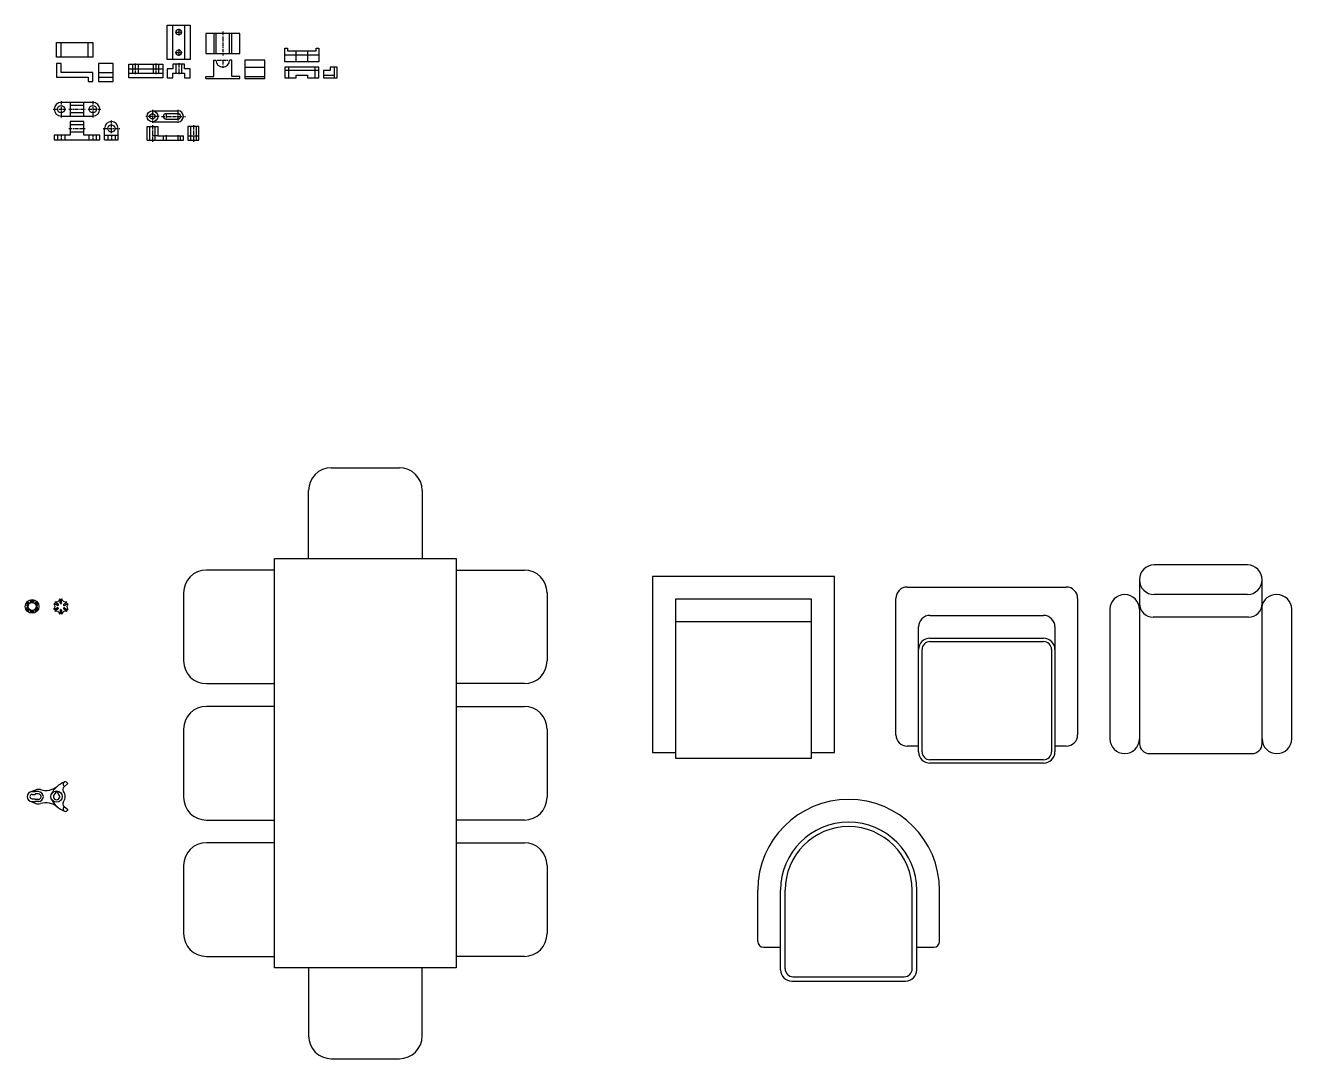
# Model space of a CAD drawing. Header units: millimetres. Extents: x 0 to 10993, y -927 to 4125.
# Drawn here: x 5419 to 10993, y -927 to 3620 of the extents above; entities that cross this region are included whole.
import ezdxf

# ---------------------------------------------------------------- set-up
doc = ezdxf.new("R2010")
doc.units = ezdxf.units.MM
doc.header["$LTSCALE"] = 0.5
for name, pattern in [('CENTER', [50.8, 31.75, -6.35, 6.35, -6.35]), ('CENTER2', [28.575, 19.05, -3.175, 3.175, -3.175]), ('HIDDEN2', [4.7625, 3.175, -1.5875])]:
    doc.linetypes.add(name, pattern=pattern)
for name, color, linetype in [('숨은선', 2, 'HIDDEN2'), ('외형선', 3, 'Continuous'), ('중심선', 1, 'CENTER')]:
    doc.layers.add(name, color=color, linetype=linetype)

# ---------------------------------------------------------------- blocks, each defined once
blk = doc.blocks.new('*U11')
for centre, radius, start, end in [((-5.8, -0.4), 2.5, 105, 285), ((0, -22.1), 25, 75, 105), ((5.8, -0.4), 2.5, 255, 75), ((0, -22.1), 20, 75, 105)]:
    blk.add_arc(centre, radius, start, end)
blk = doc.blocks.new('*U12')
at = {"color": 0, "linetype": 'ByBlock', "lineweight": -2, "transparency": 16777216}
for p, rotation in [((2846.8, 240.7), 59.99999999999999), ((2846.8, 218.6), 120), ((2885.1, 240.7), 299.9999999999999), ((2885.1, 218.6), 240), ((2866, 207.5), 180)]:
    blk.add_blockref('*U11', p, dxfattribs=dict(at, rotation=rotation))
blk.add_blockref('*U11', (2866, 251.7), dxfattribs=at)
blk = doc.blocks.new('*U13')
for p, q in [((-3, -6.7), (-3, 9.7)), ((3, -6.7), (3, 9.7))]:
    blk.add_line(p, q)
blk.add_arc((0, -6.7), 3, 180, 0)
blk = doc.blocks.new('*U14')
at = {"color": 0, "linetype": 'ByBlock', "lineweight": -2, "transparency": 16777216}
for p, rotation in [((2966.3, 241.5), 59.99999999999999), ((2966.3, 218.9), 120), ((3005.5, 241.5), 299.9999999999999), ((3005.5, 218.9), 240), ((2985.9, 207.5), 180)]:
    blk.add_blockref('*U13', p, dxfattribs=dict(at, rotation=rotation))
blk.add_blockref('*U13', (2985.9, 252.9), dxfattribs=at)
blk = doc.blocks.new('*U15')
blk.add_arc((11.4, 0), 14, 129.2652, 230.7348)
blk = doc.blocks.new('*U16')
at = {"color": 0, "linetype": 'ByBlock', "lineweight": -2, "transparency": 16777216}
for p, rotation in [((2957.8, 230.2), 180), ((2971.9, 254.5), 120), ((2999.9, 254.5), 59.99999999999999), ((2971.9, 205.9), 239.9999999999999), ((2999.9, 205.9), 299.9999999999999)]:
    blk.add_blockref('*U15', p, dxfattribs=dict(at, rotation=rotation))
blk.add_blockref('*U15', (3014, 230.2), dxfattribs=at)

msp = doc.modelspace()

# ---------------------------------------------------------------- linework, layer by layer
for p, q in [((6765.4, 1673.3), (7065.4, 1673.3)), ((6665.4, 1273.3), (6665.4, 1573.3)), ((7165.4, 1573.3), (7165.4, 1273.3)), ((6515.4, 1273.3), (7315.4, 1273.3)), ((6515.4, -526.7), (6515.4, 1273.3)), ((7315.4, 1273.3), (7315.4, -526.7)), ((10798.3, 1245.5), (10388.3, 1245.5)), ((6515.4, 1223.3), (6215.4, 1223.3)), ((7315.4, 1223.3), (7615.4, 1223.3)), ((8980.1, 1195.5), (8180.1, 1195.5)), ((8180.1, 1195.5), (8180.1, 420.5)), ((8980.1, 420.5), (8980.1, 1195.5)), ((10323.3, 1180.5), (10323.3, 460.5)), ((10863.3, 460.5), (10863.3, 1180.5)), ((6115.4, 1123.3), (6115.4, 823.3)), ((7715.4, 1123.3), (7715.4, 823.3)), ((9301, 1148.5), (10001, 1148.5)), ((10798.3, 1115.5), (10388.3, 1115.5)), ((10928.3, 1115.5), (10925.8, 1115.5)), ((8280.1, 1095.5), (8280.1, 395.5)), ((8880.1, 1095.5), (8280.1, 1095.5)), ((8880.1, 395.5), (8880.1, 1095.5)), ((9251, 498.5), (9251, 1098.5)), ((10051, 1098.5), (10051, 498.5)), ((9401, 1023.5), (9901, 1023.5)), ((10193.3, 1050.5), (10193.3, 480.5)), ((10803.3, 1015.5), (10383.3, 1015.5)), ((10993.3, 480.5), (10993.3, 1050.5)), ((8880.1, 995.5), (8280.1, 995.5)), ((9351, 423.5), (9351, 973.5)), ((9951, 973.5), (9951, 423.5)), ((9401, 923.5), (9901, 923.5)), ((9401, 908.5), (9901, 908.5)), ((9366, 423.5), (9366, 873.5)), ((9936, 873.5), (9936, 423.5)), ((6215.4, 723.3), (6515.4, 723.3)), ((7615.4, 723.3), (7315.4, 723.3)), ((6515.4, 623.3), (6215.4, 623.3)), ((7315.4, 623.3), (7615.4, 623.3)), ((6115.4, 523.3), (6115.4, 223.3)), ((7715.4, 523.3), (7715.4, 223.3)), ((9351, 448.5), (9301, 448.5)), ((10001, 448.5), (9951, 448.5)), ((8180.1, 420.5), (8280.1, 420.5)), ((8280.1, 395.5), (8880.1, 395.5)), ((8880.1, 420.5), (8980.1, 420.5)), ((10368.3, 415.5), (10818.3, 415.5)), ((9901, 388.5), (9401, 388.5)), ((9901, 373.5), (9401, 373.5)), ((5588.8, 269.5), (5605.8, 283.7)), ((5605.8, 283.7), (5602.5, 287.6)), ((5440.2, 246.9), (5464.6, 256.2)), ((5448, 248.3), (5462, 248.3)), ((5448, 235.8), (5462, 235.8)), ((5476, 248.3), (5462, 248.3)), ((5476, 238.3), (5462, 238.3)), ((5462, 238.3), (5462, 235.8)), ((5561, 245.3), (5551, 245.3)), ((5551, 245.3), (5551, 239.4)), ((5561, 245.3), (5561, 239.4)), ((5590.4, 270.9), (5587.2, 274.7)), ((5440.2, 205.8), (5464.6, 196.4)), ((5448, 216.8), (5462, 216.8)), ((5448, 204.3), (5462, 204.3)), ((5462, 216.8), (5462, 214.3)), ((5476, 214.3), (5462, 214.3)), ((5476, 204.3), (5462, 204.3)), ((5590.4, 181.8), (5587.2, 177.9)), ((5588.8, 183.1), (5605.8, 168.9)), ((5605.8, 168.9), (5602.5, 165.1)), ((6215.4, 123.3), (6515.4, 123.3)), ((7615.4, 123.3), (7315.4, 123.3)), ((6515.4, 23.3), (6215.4, 23.3)), ((7315.4, 23.3), (7615.4, 23.3)), ((6115.4, -76.7), (6115.4, -376.7)), ((7715.4, -76.7), (7715.4, -376.7)), ((8643, -410.9), (8643, -185.9)), ((8743, -535.9), (8743, -185.9)), ((8763, -530.9), (8763, -185.9)), ((9323, -530.9), (9323, -185.9)), ((9343, -535.9), (9343, -185.9)), ((9443, -410.9), (9443, -185.9)), ((8668, -435.9), (8743, -435.9)), ((9343, -435.9), (9418, -435.9)), ((6215.4, -476.7), (6515.4, -476.7)), ((7615.4, -476.7), (7315.4, -476.7)), ((7315.4, -526.7), (6515.4, -526.7)), ((6665.4, -526.7), (6665.4, -826.7)), ((7165.4, -826.7), (7165.4, -526.7)), ((8793, -585.9), (9293, -585.9)), ((8798, -565.9), (9288, -565.9)), ((6765.4, -926.7), (7065.4, -926.7))]:
    msp.add_line(p, q)
for centre, radius in [((5448.5, 1063.1), 30), ((5448.5, 1063.1), 17.5), ((5556, 226.3), 25)]:
    msp.add_circle(centre, radius)
for centre, radius, start, end in [((6765.4, 1573.3), 100, 90, 180), ((7065.4, 1573.3), 100, 0, 90), ((10388.3, 1180.5), 65, 90, 180), ((10798.3, 1180.5), 65, 0, 90), ((6215.4, 1123.3), 100, 90, 180), ((7615.4, 1123.3), 100, 0, 90), ((10388.3, 1180.5), 65, 180, 270), ((10798.3, 1180.5), 65, 270, 0), ((9301, 1098.5), 50, 90, 180), ((10001, 1098.5), 50, 0, 90), ((10258.3, 1050.5), 65, 90, 180), ((10258.3, 1050.5), 65, 0, 90), ((10925.8, 1050.5), 65, 90, 168.463), ((10928.3, 1050.5), 65, 0, 90), ((5575.3, 1062.4), 32.5, 155.2964, 160.5179), ((5575.3, 1062.4), 32.5, 139.4821, 144.7036), ((5575.3, 1062.4), 32.5, 95.2964, 100.5179), ((5575.3, 1062.4), 32.5, 79.4821, 84.7036), ((5575.3, 1062.4), 32.5, 35.2964, 40.5179), ((5575.3, 1062.4), 32.5, 19.4821, 24.7036), ((10383.3, 1075.5), 60, 180, 270), ((10803.3, 1075.5), 60, 270, 0), ((5575.3, 1062.4), 32.5, 199.4821, 204.7036), ((5575.3, 1062.4), 32.5, 215.2964, 220.5179), ((5575.3, 1062.4), 32.5, 259.4821, 264.7036), ((5575.3, 1062.4), 32.5, 275.2964, 280.5179), ((5575.3, 1062.4), 32.5, 319.4821, 324.7036), ((5575.3, 1062.4), 32.5, 335.2964, 340.5179), ((9401, 973.5), 50, 90, 180), ((9901, 973.5), 50, 0, 90), ((9401, 873.5), 50, 90, 180), ((9401, 873.5), 35, 90, 180), ((9901, 873.5), 50, 0, 90), ((9901, 873.5), 35, 0, 90), ((6215.4, 823.3), 100, 180, 270), ((7615.4, 823.3), 100, 270, 0), ((6215.4, 523.3), 100, 90, 180), ((7615.4, 523.3), 100, 0, 90), ((9301, 498.5), 50, 180, 270), ((10001, 498.5), 50, 270, 0), ((10258.3, 480.5), 65, 180, 270), ((10258.3, 480.5), 65, 270, 0), ((10368.3, 460.5), 45, 180, 270), ((10818.3, 460.5), 45, 270, 0), ((10928.3, 480.5), 65, 180, 270), ((10928.3, 480.5), 65, 270, 0), ((9401, 423.5), 50, 180, 270), ((9401, 423.5), 35, 180, 270), ((9901, 423.5), 50, 270, 0), ((9901, 423.5), 35, 270, 0), ((5624.7, 196.2), 100, 109.3529, 156.3296), ((5594.9, 281.1), 10, 40, 220), ((5448, 226.3), 22, 90, 270), ((5448, 226.3), 9.5, 90, 270), ((5476, 226.3), 32, 73.2175, 110.9248), ((5476, 226.3), 22, 270, 90), ((5476, 226.3), 12, 270, 90), ((5508.4, 333.5), 80, 253.2175, 310.2705), ((5556, 226.3), 14, 110.9248, 69.0752), ((5598.5, 258), 15, 130, 216.7551), ((5556, 226.3), 38, 323.2449, 36.7551), ((6215.4, 223.3), 100, 180, 270), ((7615.4, 223.3), 100, 270, 0), ((5476, 226.3), 32, 249.0752, 286.7825), ((5508.4, 119.1), 80, 49.7295, 106.7825), ((5624.7, 256.4), 100, 203.6704, 250.6471), ((5598.5, 194.6), 15, 143.2449, 230), ((5594.9, 171.5), 10, 140, 320), ((9043, -185.9), 400, 0, 180), ((9043, -185.9), 300, 0, 180), ((9043, -185.9), 280, 0, 180), ((6215.4, -76.7), 100, 90, 180), ((7615.4, -76.7), 100, 0, 90), ((6215.4, -376.7), 100, 180, 270), ((7615.4, -376.7), 100, 270, 0), ((8668, -410.9), 25, 180, 270), ((9418, -410.9), 25, 270, 0), ((8793, -535.9), 50, 180, 270), ((8798, -530.9), 35, 180, 270), ((9288, -530.9), 35, 270, 0), ((9293, -535.9), 50, 270, 0), ((6765.4, -826.7), 100, 180, 270), ((7065.4, -826.7), 100, 270, 0)]:
    msp.add_arc(centre, radius, start, end)
at = {"layer": '숨은선', "linetype": 'HIDDEN2'}
for p, q in [((5695.6, 3479.8), (5695.6, 3544.8)), ((6611, 3459.2), (6611, 3507.2)), ((6661, 3507.2), (6661, 3459.2)), ((5874.2, 3408.7), (6024.2, 3408.7)), ((5892.2, 3408.7), (5892.2, 3448.7)), ((5916.2, 3408.7), (5916.2, 3448.7)), ((5982.2, 3408.7), (5982.2, 3448.7)), ((6006.2, 3408.7), (6006.2, 3448.7)), ((6081.6, 3448.7), (6081.6, 3408.7)), ((6105.6, 3448.7), (6105.6, 3408.7)), ((6385.2, 3436.3), (6473.2, 3436.3)), ((6577, 3436.5), (6577, 3388.5)), ((6695, 3388.5), (6695, 3436.5)), ((6779, 3388.5), (6779, 3436.5)), ((5740.2, 3392.2), (5805.2, 3392.2)), ((6731, 3400.5), (6779, 3400.5)), ((5676, 3266.9), (5616, 3266.9)), ((5676, 3234.9), (5616, 3234.9)), ((5676, 3182.1), (5616, 3182.1)), ((5560, 3136.1), (5560, 3116.1)), ((5592, 3136.1), (5592, 3116.1)), ((5676, 3150.1), (5616, 3150.1)), ((5700, 3116.1), (5700, 3136.1)), ((5732, 3116.1), (5732, 3136.1)), ((5781.4, 3136.1), (5781.4, 3116.1)), ((5813.4, 3136.1), (5813.4, 3116.1)), ((5966.2, 3114.1), (5966.2, 3174.1)), ((5990.2, 3114.1), (5990.2, 3174.1)), ((6026.2, 3114.1), (6026.2, 3134.1)), ((6102.2, 3114.1), (6102.2, 3134.1)), ((6146.4, 3174.1), (6146.4, 3114.1)), ((6170.4, 3174.1), (6170.4, 3114.1))]:
    msp.add_line(p, q, dxfattribs=at)
at = {"layer": '외형선'}
for p, q in [((6043.6, 3469.9), (6043.6, 3619.9)), ((6043.6, 3619.9), (6143.6, 3619.9)), ((6068.6, 3469.9), (6068.6, 3619.9)), ((6118.6, 3619.9), (6118.6, 3469.9)), ((6143.6, 3619.9), (6143.6, 3469.9)), ((6362.7, 3584.5), (6212.7, 3584.5)), ((6212.7, 3584.5), (6212.7, 3496.5)), ((6247.7, 3584.5), (6247.7, 3496.5)), ((6257.7, 3584.5), (6257.7, 3496.5)), ((6317.7, 3496.5), (6317.7, 3584.5)), ((6327.7, 3496.5), (6327.7, 3584.5)), ((6362.7, 3496.5), (6362.7, 3584.5)), ((5555.6, 3479.8), (5555.6, 3544.8)), ((5555.6, 3544.8), (5715.6, 3544.8)), ((5575.6, 3479.8), (5575.6, 3544.8)), ((5715.6, 3544.8), (5715.6, 3479.8)), ((6561, 3459.2), (6561, 3519.2)), ((6561, 3519.2), (6573, 3519.2)), ((6573, 3519.2), (6573, 3507.2)), ((6699, 3507.2), (6699, 3519.2)), ((6699, 3519.2), (6711, 3519.2)), ((6711, 3519.2), (6711, 3459.2)), ((5715.6, 3479.8), (5555.6, 3479.8)), ((6143.6, 3469.9), (6043.6, 3469.9)), ((6212.7, 3496.5), (6362.7, 3496.5)), ((6247.7, 3394.3), (6247.7, 3466.3)), ((6247.7, 3466.3), (6257.7, 3466.3)), ((6327.7, 3466.3), (6317.7, 3466.3)), ((6327.7, 3394.3), (6327.7, 3466.3)), ((6473.2, 3466.3), (6385.2, 3466.3)), ((6385.2, 3466.3), (6385.2, 3386.3)), ((6473.2, 3386.3), (6473.2, 3466.3)), ((6711, 3489.2), (6561, 3489.2)), ((6711, 3459.2), (6561, 3459.2)), ((6573, 3507.2), (6699, 3507.2)), ((5555.6, 3452.2), (5555.6, 3392.2)), ((5575.6, 3452.2), (5555.6, 3452.2)), ((5575.6, 3412.2), (5575.6, 3452.2)), ((5715.6, 3412.2), (5575.6, 3412.2)), ((5715.6, 3372.2), (5715.6, 3412.2)), ((5805.2, 3452.2), (5740.2, 3452.2)), ((5740.2, 3452.2), (5740.2, 3372.2)), ((5740.2, 3412.2), (5805.2, 3412.2)), ((5805.2, 3372.2), (5805.2, 3452.2)), ((5874.2, 3388.7), (5874.2, 3448.7)), ((5874.2, 3448.7), (6024.2, 3448.7)), ((5874.2, 3428.7), (6024.2, 3428.7)), ((6024.2, 3448.7), (6024.2, 3388.7)), ((6068.6, 3428.7), (6043.6, 3428.7)), ((6043.6, 3428.7), (6043.6, 3388.7)), ((6118.6, 3448.7), (6068.6, 3448.7)), ((6068.6, 3448.7), (6068.6, 3428.7)), ((6068.6, 3388.7), (6068.6, 3408.7)), ((6068.6, 3408.7), (6118.6, 3408.7)), ((6118.6, 3428.7), (6118.6, 3448.7)), ((6143.6, 3428.7), (6118.6, 3428.7)), ((6118.6, 3408.7), (6118.6, 3388.7)), ((6143.6, 3388.7), (6143.6, 3428.7)), ((6711, 3436.5), (6561, 3436.5)), ((6561, 3436.5), (6561, 3388.5)), ((6711, 3420.5), (6561, 3420.5)), ((6711, 3388.5), (6711, 3436.5)), ((6761, 3420.5), (6731, 3420.5)), ((6731, 3420.5), (6731, 3388.5)), ((6791, 3436.5), (6761, 3436.5)), ((6761, 3436.5), (6761, 3420.5)), ((6791, 3388.5), (6791, 3436.5)), ((5555.6, 3392.2), (5695.6, 3392.2)), ((5695.6, 3392.2), (5695.6, 3372.2)), ((5695.6, 3372.2), (5715.6, 3372.2)), ((5740.2, 3372.2), (5805.2, 3372.2)), ((6024.2, 3388.7), (5874.2, 3388.7)), ((6043.6, 3388.7), (6068.6, 3388.7)), ((6118.6, 3388.7), (6143.6, 3388.7)), ((6212.7, 3386.3), (6212.7, 3394.3)), ((6212.7, 3394.3), (6247.7, 3394.3)), ((6212.7, 3386.3), (6362.7, 3386.3)), ((6362.7, 3394.3), (6327.7, 3394.3)), ((6362.7, 3386.3), (6362.7, 3394.3)), ((6385.2, 3394.3), (6473.2, 3394.3)), ((6385.2, 3386.3), (6473.2, 3386.3)), ((6561, 3388.5), (6611, 3388.5)), ((6611, 3388.5), (6611, 3400.5)), ((6611, 3400.5), (6661, 3400.5)), ((6661, 3400.5), (6661, 3388.5)), ((6661, 3388.5), (6711, 3388.5)), ((6731, 3388.5), (6791, 3388.5)), ((5716, 3280.9), (5576, 3280.9)), ((5616, 3280.9), (5616, 3220.9)), ((5676, 3220.9), (5676, 3280.9)), ((5978.2, 3243.4), (6090.2, 3243.4)), ((5576, 3220.9), (5716, 3220.9)), ((5676, 3196.1), (5616, 3196.1)), ((5616, 3196.1), (5616, 3136.1)), ((5676, 3136.1), (5676, 3196.1)), ((5978.2, 3195.4), (6090.2, 3195.4)), ((6038.2, 3231.4), (6090.2, 3231.4)), ((6038.2, 3207.4), (6090.2, 3207.4)), ((5616, 3136.1), (5546, 3136.1)), ((5546, 3136.1), (5546, 3116.1)), ((5746, 3136.1), (5676, 3136.1)), ((5746, 3116.1), (5746, 3136.1)), ((5767.4, 3116.1), (5767.4, 3166.1)), ((5767.4, 3136.1), (5827.4, 3136.1)), ((5827.4, 3116.1), (5827.4, 3166.1)), ((5954.2, 3114.1), (5954.2, 3174.1)), ((5954.2, 3174.1), (6002.2, 3174.1)), ((6002.2, 3134.1), (5978.2, 3134.1)), ((6002.2, 3174.1), (6002.2, 3134.1)), ((6002.2, 3134.1), (6114.2, 3134.1)), ((6114.2, 3114.1), (6114.2, 3134.1)), ((6182.4, 3174.1), (6134.4, 3174.1)), ((6134.4, 3174.1), (6134.4, 3114.1)), ((6134.4, 3134.1), (6182.4, 3134.1)), ((6182.4, 3114.1), (6182.4, 3174.1)), ((5546, 3116.1), (5746, 3116.1)), ((5767.4, 3116.1), (5827.4, 3116.1)), ((5954.2, 3114.1), (6114.2, 3114.1)), ((6134.4, 3114.1), (6182.4, 3114.1))]:
    msp.add_line(p, q, dxfattribs=at)
for centre, radius in [((6093.6, 3589.9), 12), ((6093.6, 3499.9), 12), ((5576, 3250.9), 16), ((5716, 3250.9), 16), ((5978.2, 3219.4), 24), ((5797.4, 3166.1), 16), ((5978.2, 3219.4), 12)]:
    msp.add_circle(centre, radius, dxfattribs=at)
for centre, radius, start, end in [((6287.7, 3466.3), 30, 180, 0), ((5576, 3250.9), 30, 90, 270), ((5716, 3250.9), 30, 270, 90), ((6090.2, 3219.4), 24, 270, 90), ((5797.4, 3166.1), 30, 0, 180), ((6038.2, 3219.4), 12, 90, 270), ((6090.2, 3219.4), 12, 270, 90)]:
    msp.add_arc(centre, radius, start, end, dxfattribs=at)
at = {"layer": '중심선'}
for p, q in [((6079, 3589.9), (6108, 3589.9)), ((6093.6, 3604.3), (6093.6, 3575.2)), ((6287.7, 3593.3), (6287.7, 3486.8)), ((6093.6, 3514.3), (6093.6, 3485.2)), ((6079, 3499.9), (6108, 3499.9)), ((6263.1, 3466.3), (6311.7, 3466.3)), ((6287.7, 3466.3), (6287.7, 3433.3)), ((6093.6, 3452.7), (6093.6, 3404.3)), ((5541.4, 3250.9), (5597.1, 3250.9)), ((5576, 3286.9), (5576, 3214.3)), ((5610, 3250.9), (5682.6, 3250.9)), ((5694.9, 3250.9), (5750.6, 3250.9)), ((5716, 3286.9), (5716, 3214.3)), ((5978.2, 3248.2), (5978.2, 3190.2)), ((6038.2, 3233.8), (6038.2, 3204.8)), ((6090.2, 3248.2), (6090.2, 3190.2)), ((5797.4, 3145.5), (5797.4, 3201.1)), ((6007.5, 3219.4), (5949.4, 3219.4)), ((5978.2, 3180.1), (5978.2, 3107.5)), ((6017.4, 3219.4), (6123.9, 3219.4)), ((6158.4, 3180.1), (6158.4, 3107.5)), ((5609.4, 3166.1), (5682, 3166.1)), ((5761.4, 3166.1), (5834, 3166.1))]:
    msp.add_line(p, q, dxfattribs=at)
at = {"layer": '중심선', "linetype": 'CENTER'}
for p, q in [((5904.2, 3404.3), (5904.2, 3452.7)), ((5994.2, 3404.3), (5994.2, 3452.7))]:
    msp.add_line(p, q, dxfattribs=at)
at = {"layer": '중심선', "linetype": 'CENTER2'}
for p, q in [((5576, 3138.1), (5576, 3113.9)), ((5716, 3138.1), (5716, 3113.9)), ((5797.4, 3138.1), (5797.4, 3113.9)), ((6038.2, 3136.1), (6038.2, 3111.9)), ((6090.2, 3136.1), (6090.2, 3111.9))]:
    msp.add_line(p, q, dxfattribs=at)

# ---------------------------------------------------------------- block references
for name, p in [('*U12', (2582.6, 833.5)), ('*U16', (2589.4, 832.2)), ('*U14', (2589.4, 832.2))]:
    msp.add_blockref(name, p)

doc.saveas('drawing.dxf')
